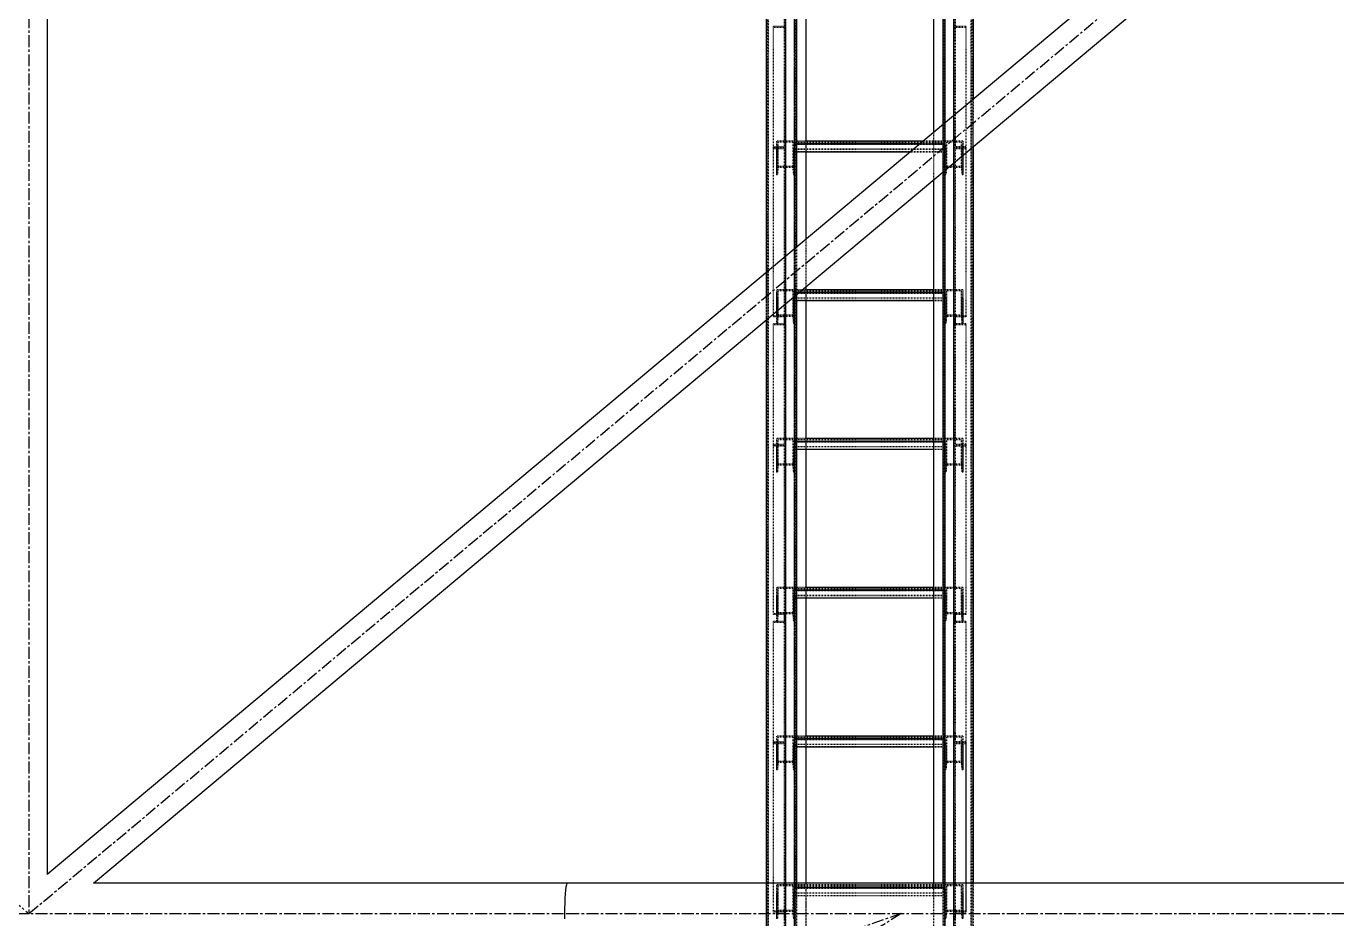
# Model space of a CAD drawing. Header units: millimetres. Extents: x 5143 to 30813, y 232 to 21408.
# Drawn here: x 10095 to 10965, y 4347 to 4940 of the extents above; entities that cross this region are included whole.
import ezdxf

# ---------------------------------------------------------------- set-up
doc = ezdxf.new("R2010")
doc.units = ezdxf.units.MM
doc.header["$LTSCALE"] = 0.25
for name, pattern in [('CENTER', [50.8, 31.75, -6.35, 6.35, -6.35]), ('XKITLINE00', [0]), ('XKITLINE02', [4, 2, -2]), ('XKITLINE03', [6, 3, -1, 1, -1])]:
    doc.linetypes.add(name, pattern=pattern)

msp = doc.modelspace()

# ---------------------------------------------------------------- linework, layer by layer
at = {"color": 1, "linetype": 'XKITLINE03'}
for p, q in [((10599, 4258.02), (10599, 5897.87)), ((10605, 4260.27), (10605, 5900.27)), ((10705, 5900.27), (10705, 4260.27)), ((10710.99, 4258.02), (10711, 5897.87)), ((10599.01, 4939.24), (10599.01, 4859.1)), ((10710.99, 4859.1), (10710.99, 4939.24)), ((10605.02, 4863.63), (10605.02, 4846.74)), ((10605.02, 4861.82), (10705, 4861.82)), ((10705, 4846.74), (10705, 4863.63)), ((10599.01, 4859.1), (10599.01, 4747.27)), ((10710.99, 4747.27), (10710.99, 4859.1)), ((10605.02, 4764.77), (10605.02, 4747.89)), ((10705, 4747.89), (10705, 4764.77)), ((10605.02, 4762.96), (10705, 4762.96)), ((10599.01, 4741.53), (10599.01, 4661.38)), ((10710.99, 4661.38), (10710.99, 4741.53)), ((10599.01, 4661.38), (10599.01, 4549.56)), ((10605.02, 4665.91), (10605.02, 4649.03)), ((10605.02, 4664.1), (10705, 4664.1)), ((10705, 4649.03), (10705, 4665.91)), ((10710.99, 4549.56), (10710.99, 4661.38)), ((10605.02, 4567.05), (10605.02, 4550.17)), ((10605.02, 4565.24), (10705, 4565.24)), ((10705, 4550.17), (10705, 4567.05)), ((10599.01, 4543.81), (10599.01, 4463.67)), ((10710.99, 4463.67), (10710.99, 4543.81)), ((10605.02, 4468.2), (10605.02, 4451.31)), ((10705, 4451.31), (10705, 4468.2)), ((10599.01, 4463.67), (10599.01, 4351.84)), ((10605.02, 4466.39), (10705, 4466.39)), ((10710.99, 4351.84), (10710.99, 4463.67)), ((10605.02, 4369.34), (10605.02, 4352.46)), ((10605.02, 4367.53), (10705, 4367.53)), ((10705, 4352.46), (10705, 4369.34))]:
    msp.add_line(p, q, dxfattribs=at)
at = {"color": 3, "linetype": 'XKITLINE02'}
for p, q in [((10605, 5900.27), (10605, 4257.26)), ((10605.85, 5900.07), (10605.85, 4257.47)), ((10612.5, 5897.39), (10612.5, 4260.15)), ((10704.15, 5898.21), (10704.15, 4257.47)), ((10705, 5898.21), (10705, 4257.26)), ((10586.3, 5888.14), (10586.3, 4204.83)), ((10587.15, 5888.14), (10587.15, 4205.79)), ((10587.68, 5887.3), (10587.69, 4203.68)), ((10604.92, 5887.3), (10604.92, 4186.75)), ((10605.45, 5888.14), (10605.45, 4187.82)), ((10703.7, 5888.14), (10703.69, 4320.34)), ((10704.55, 5888.14), (10704.54, 4258.3)), ((10705.08, 5887.3), (10705.07, 4257.8)), ((10722.31, 5887.3), (10722.31, 4257.8)), ((10722.85, 5888.14), (10722.84, 4258.3)), ((10598.21, 4939.9), (10591.01, 4939.9)), ((10591.01, 4939.9), (10591.01, 4939.24)), ((10591.01, 4939.9), (10591.01, 4859.1)), ((10599.01, 4939.24), (10591.01, 4939.24)), ((10598.21, 4945.83), (10598.21, 4939.9)), ((10598.21, 4945.83), (10598.21, 4859.76)), ((10599.01, 4945.83), (10599.01, 4939.24)), ((10599.01, 4945.83), (10599.01, 4859.1)), ((10710.99, 4945.83), (10710.99, 4859.1)), ((10718.99, 4939.24), (10710.99, 4939.24)), ((10711.79, 4945.83), (10711.79, 4859.76)), ((10718.99, 4939.9), (10711.79, 4939.9)), ((10718.99, 4939.9), (10718.99, 4859.1)), ((10723.69, 4891.44), (10723.69, 4859.66)), ((10697.5, 4869.5), (10697.5, 4837.72)), ((10703.69, 4874.69), (10703.69, 4842.91)), ((10598.21, 4859.76), (10591.01, 4859.76)), ((10593.02, 4863.63), (10593.02, 4858.19)), ((10605.02, 4863.63), (10593.02, 4863.63)), ((10593.02, 4863.63), (10593.02, 4846.74)), ((10594.08, 4862.93), (10593.7, 4858.19)), ((10603.95, 4862.93), (10594.08, 4862.93)), ((10594.08, 4862.93), (10594.08, 4846.05)), ((10599.01, 4865.68), (10598.21, 4865.68)), ((10603.95, 4862.93), (10604.34, 4858.19)), ((10603.95, 4862.93), (10603.95, 4846.05)), ((10605.02, 4863.63), (10605.02, 4858.19)), ((10605.02, 4863.63), (10605.02, 4846.74)), ((10605.02, 4863.63), (10605.02, 4856.38)), ((10612.5, 4863.63), (10605.02, 4863.63)), ((10705, 4862.77), (10605.02, 4862.77)), ((10612.5, 4861.82), (10605.02, 4861.82)), ((10705, 4861.29), (10605.02, 4861.29)), ((10705, 4861.82), (10688.32, 4861.82)), ((10705, 4863.63), (10690.48, 4863.63)), ((10705, 4863.63), (10705, 4846.74)), ((10717, 4863.63), (10705, 4863.63)), ((10705, 4863.63), (10705, 4856.38)), ((10705, 4862.4), (10705, 4858.19)), ((10706.06, 4862.93), (10705.68, 4858.19)), ((10706.06, 4862.93), (10706.06, 4846.05)), ((10715.93, 4862.93), (10706.06, 4862.93)), ((10710.99, 4865.68), (10710.99, 4859.1)), ((10711.79, 4865.68), (10710.99, 4865.68)), ((10711.79, 4865.68), (10711.79, 4859.76)), ((10718.99, 4859.76), (10711.79, 4859.76)), ((10715.93, 4862.93), (10715.93, 4846.05)), ((10715.93, 4862.93), (10716.32, 4858.19)), ((10717, 4863.63), (10717, 4846.74)), ((10717, 4862.76), (10717, 4858.19)), ((10718.99, 4859.76), (10718.99, 4859.1)), ((10599.01, 4859.1), (10591.01, 4859.1)), ((10591.01, 4859.1), (10591.01, 4858.61)), ((10599.01, 4859.1), (10591.01, 4859.1)), ((10591.01, 4859.1), (10591.01, 4746.78)), ((10598.21, 4858.61), (10591.01, 4858.61)), ((10593.7, 4858.19), (10593.02, 4858.19)), ((10593.02, 4858.19), (10593.02, 4841.31)), ((10593.7, 4858.19), (10593.7, 4841.31)), ((10598.21, 4858.61), (10598.21, 4854.19)), ((10598.21, 4858.61), (10598.21, 4742.36)), ((10599.01, 4854.19), (10598.21, 4854.19)), ((10599.01, 4859.1), (10599.01, 4854.19)), ((10599.01, 4859.1), (10599.01, 4742.36)), ((10605.02, 4858.19), (10604.34, 4858.19)), ((10604.34, 4858.19), (10604.34, 4841.31)), ((10605.02, 4858.19), (10605.02, 4841.31)), ((10705, 4858.19), (10605.02, 4858.19)), ((10705, 4858.09), (10605.02, 4858.09)), ((10705, 4856.48), (10605.02, 4856.48)), ((10612.5, 4856.38), (10605.02, 4856.38)), ((10705, 4856.38), (10681.83, 4856.38)), ((10705, 4858.19), (10705, 4841.31)), ((10705.68, 4858.19), (10705, 4858.19)), ((10705.68, 4858.19), (10705.68, 4841.31)), ((10718.99, 4859.1), (10710.99, 4859.1)), ((10710.99, 4859.1), (10710.99, 4742.36)), ((10718.99, 4859.1), (10710.99, 4859.1)), ((10711.79, 4854.19), (10710.99, 4854.19)), ((10711.79, 4858.61), (10711.79, 4742.36)), ((10718.99, 4858.61), (10711.79, 4858.61)), ((10716.32, 4858.19), (10716.32, 4841.31)), ((10717, 4858.19), (10716.32, 4858.19)), ((10717, 4858.19), (10717, 4841.31)), ((10718.99, 4859.1), (10718.99, 4746.78)), ((10593.02, 4846.74), (10593.02, 4841.31)), ((10605.02, 4846.74), (10593.02, 4846.74)), ((10594.08, 4846.05), (10593.7, 4841.31)), ((10603.95, 4846.05), (10594.08, 4846.05)), ((10603.95, 4846.05), (10604.34, 4841.31)), ((10605.02, 4846.74), (10605.02, 4841.31)), ((10705, 4846.74), (10705, 4841.31)), ((10717, 4846.74), (10705, 4846.74)), ((10706.06, 4846.05), (10705.68, 4841.31)), ((10715.93, 4846.05), (10706.06, 4846.05)), ((10715.93, 4846.05), (10716.32, 4841.31)), ((10717, 4846.74), (10717, 4841.31)), ((10593.7, 4841.31), (10593.02, 4841.31)), ((10605.02, 4841.31), (10604.34, 4841.31)), ((10705.68, 4841.31), (10705, 4841.31)), ((10717, 4841.31), (10716.32, 4841.31)), ((10606.3, 4793.14), (10606.3, 4761.36)), ((10612.5, 4798.33), (10612.5, 4766.55)), ((10586.3, 4776.39), (10586.3, 4744.62)), ((10593.02, 4764.77), (10593.02, 4756.91)), ((10605.02, 4764.77), (10593.02, 4764.77)), ((10594.08, 4764.08), (10593.7, 4759.33)), ((10603.95, 4764.08), (10594.08, 4764.08)), ((10594.08, 4764.08), (10594.08, 4747.19)), ((10603.95, 4764.08), (10604.34, 4759.33)), ((10603.95, 4764.08), (10603.95, 4747.19)), ((10605.02, 4764.77), (10605.02, 4759.33)), ((10605.02, 4764.77), (10605.02, 4757.52)), ((10612.5, 4764.77), (10605.02, 4764.77)), ((10605.02, 4764.3), (10605.02, 4747.89)), ((10705, 4763.92), (10605.02, 4763.92)), ((10705, 4764.77), (10697.5, 4764.77)), ((10705, 4764.77), (10705, 4747.89)), ((10705, 4764.77), (10705, 4759.33)), ((10717, 4764.77), (10705, 4764.77)), ((10705, 4764.77), (10705, 4757.52)), ((10706.06, 4764.08), (10705.68, 4759.33)), ((10706.06, 4764.08), (10706.06, 4747.19)), ((10715.93, 4764.08), (10706.06, 4764.08)), ((10715.93, 4764.08), (10715.93, 4747.19)), ((10715.93, 4764.08), (10716.32, 4759.33)), ((10717, 4764.77), (10717, 4747.89)), ((10717, 4764.77), (10717, 4759.33)), ((10593.02, 4763.45), (10593.02, 4747.27)), ((10593.7, 4759.33), (10593.02, 4759.33)), ((10593.02, 4756.91), (10593.02, 4742.45)), ((10593.7, 4759.33), (10593.7, 4742.45)), ((10605.02, 4759.33), (10604.34, 4759.33)), ((10604.34, 4759.33), (10604.34, 4742.45)), ((10612.5, 4762.96), (10605.02, 4762.96)), ((10705, 4762.43), (10605.02, 4762.43)), ((10605.02, 4759.33), (10605.02, 4742.45)), ((10705, 4759.33), (10605.02, 4759.33)), ((10705, 4759.23), (10605.02, 4759.23)), ((10705, 4757.63), (10605.02, 4757.63)), ((10612.5, 4757.52), (10605.02, 4757.52)), ((10705, 4762.96), (10697.5, 4762.96)), ((10705, 4757.52), (10697.5, 4757.52)), ((10705, 4759.33), (10705, 4742.45)), ((10705.68, 4759.33), (10705, 4759.33)), ((10705.68, 4759.33), (10705.68, 4742.45)), ((10716.32, 4759.33), (10716.32, 4742.45)), ((10717, 4759.33), (10716.32, 4759.33)), ((10717, 4759.33), (10717, 4742.45)), ((10599.01, 4747.27), (10591.01, 4747.27)), ((10598.21, 4746.78), (10591.01, 4746.78)), ((10605.02, 4747.89), (10593.02, 4747.89)), ((10594.08, 4747.19), (10593.7, 4742.45)), ((10603.95, 4747.19), (10594.08, 4747.19)), ((10599.01, 4748.11), (10598.21, 4748.11)), ((10598.21, 4748.11), (10598.21, 4742.19)), ((10598.21, 4748.11), (10598.21, 4662.04)), ((10599.01, 4748.11), (10599.01, 4741.53)), ((10599.01, 4748.11), (10599.01, 4661.38)), ((10603.95, 4747.19), (10604.34, 4742.45)), ((10605.02, 4747.89), (10605.02, 4742.45)), ((10705, 4747.89), (10705, 4742.45)), ((10717, 4747.89), (10705, 4747.89)), ((10706.06, 4747.19), (10705.68, 4742.45)), ((10715.93, 4747.19), (10706.06, 4747.19)), ((10710.99, 4748.11), (10710.99, 4661.38)), ((10711.79, 4748.11), (10710.99, 4748.11)), ((10710.99, 4747.27), (10710.99, 4742.36)), ((10718.99, 4747.27), (10710.99, 4747.27)), ((10711.79, 4748.11), (10711.79, 4662.04)), ((10711.79, 4746.78), (10711.79, 4742.36)), ((10718.99, 4746.78), (10711.79, 4746.78)), ((10715.93, 4747.19), (10716.32, 4742.45)), ((10717, 4747.89), (10717, 4742.45)), ((10718.99, 4747.27), (10718.99, 4746.78)), ((10598.21, 4742.19), (10591.01, 4742.19)), ((10591.01, 4742.19), (10591.01, 4741.53)), ((10591.01, 4742.19), (10591.01, 4661.38)), ((10599.01, 4741.53), (10591.01, 4741.53)), ((10593.7, 4742.45), (10593.02, 4742.45)), ((10599.01, 4742.36), (10598.21, 4742.36)), ((10605.02, 4742.45), (10604.34, 4742.45)), ((10705.68, 4742.45), (10705, 4742.45)), ((10711.79, 4742.36), (10710.99, 4742.36)), ((10718.99, 4741.53), (10710.99, 4741.53)), ((10718.99, 4742.19), (10711.79, 4742.19)), ((10717, 4742.45), (10716.32, 4742.45)), ((10718.99, 4742.19), (10718.99, 4661.38)), ((10599.01, 4667.97), (10598.21, 4667.97)), ((10710.99, 4667.97), (10710.99, 4661.38)), ((10711.79, 4667.97), (10710.99, 4667.97)), ((10711.79, 4667.97), (10711.79, 4662.04)), ((10598.21, 4662.04), (10591.01, 4662.04)), ((10599.01, 4661.38), (10591.01, 4661.38)), ((10591.01, 4661.38), (10591.01, 4660.89)), ((10599.01, 4661.38), (10591.01, 4661.38)), ((10591.01, 4661.38), (10591.01, 4549.07)), ((10598.21, 4660.89), (10591.01, 4660.89)), ((10593.02, 4665.91), (10593.02, 4660.47)), ((10605.02, 4665.91), (10593.02, 4665.91)), ((10593.02, 4665.91), (10593.02, 4649.03)), ((10593.7, 4660.47), (10593.02, 4660.47)), ((10593.02, 4660.47), (10593.02, 4643.59)), ((10594.08, 4665.22), (10593.7, 4660.47)), ((10593.7, 4660.47), (10593.7, 4643.59)), ((10603.95, 4665.22), (10594.08, 4665.22)), ((10594.08, 4665.22), (10594.08, 4648.34)), ((10598.21, 4660.89), (10598.21, 4656.47)), ((10598.21, 4660.89), (10598.21, 4544.65)), ((10599.01, 4661.38), (10599.01, 4544.65)), ((10603.95, 4665.22), (10604.34, 4660.47)), ((10603.95, 4665.22), (10603.95, 4648.34)), ((10605.02, 4660.47), (10604.34, 4660.47)), ((10604.34, 4660.47), (10604.34, 4643.59)), ((10605.02, 4665.91), (10605.02, 4660.47)), ((10605.02, 4665.91), (10605.02, 4649.03)), ((10605.02, 4665.91), (10605.02, 4658.67)), ((10612.5, 4665.91), (10605.02, 4665.91)), ((10705, 4665.06), (10605.02, 4665.06)), ((10612.5, 4664.1), (10605.02, 4664.1)), ((10705, 4663.57), (10605.02, 4663.57)), ((10605.02, 4660.47), (10605.02, 4643.59)), ((10705, 4660.47), (10605.02, 4660.47)), ((10705, 4660.37), (10605.02, 4660.37)), ((10705, 4665.91), (10697.5, 4665.91)), ((10705, 4664.1), (10697.5, 4664.1)), ((10705, 4665.91), (10705, 4649.03)), ((10705, 4665.91), (10705, 4660.47)), ((10717, 4665.91), (10705, 4665.91)), ((10705, 4665.91), (10705, 4658.67)), ((10705, 4660.47), (10705, 4643.59)), ((10705.68, 4660.47), (10705, 4660.47)), ((10706.06, 4665.22), (10705.68, 4660.47)), ((10705.68, 4660.47), (10705.68, 4643.59)), ((10706.06, 4665.22), (10706.06, 4648.34)), ((10715.93, 4665.22), (10706.06, 4665.22)), ((10718.99, 4661.38), (10710.99, 4661.38)), ((10710.99, 4661.38), (10710.99, 4544.65)), ((10718.99, 4661.38), (10710.99, 4661.38)), ((10718.99, 4662.04), (10711.79, 4662.04)), ((10711.79, 4660.89), (10711.79, 4544.65)), ((10718.99, 4660.89), (10711.79, 4660.89)), ((10715.93, 4665.22), (10715.93, 4648.34)), ((10715.93, 4665.22), (10716.32, 4660.47)), ((10716.32, 4660.47), (10716.32, 4643.59)), ((10717, 4660.47), (10716.32, 4660.47)), ((10717, 4665.91), (10717, 4649.03)), ((10717, 4665.91), (10717, 4660.47)), ((10717, 4660.47), (10717, 4643.59)), ((10718.99, 4662.04), (10718.99, 4661.38)), ((10718.99, 4661.38), (10718.99, 4549.07)), ((10599.01, 4656.47), (10598.21, 4656.47)), ((10705, 4658.77), (10605.02, 4658.77)), ((10612.5, 4658.67), (10605.02, 4658.67)), ((10705, 4658.67), (10697.5, 4658.67)), ((10711.79, 4656.47), (10710.99, 4656.47)), ((10593.02, 4649.03), (10593.02, 4643.59)), ((10605.02, 4649.03), (10593.02, 4649.03)), ((10593.7, 4643.59), (10593.02, 4643.59)), ((10594.08, 4648.34), (10593.7, 4643.59)), ((10603.95, 4648.34), (10594.08, 4648.34)), ((10599.01, 4649.03), (10599.01, 4549.56)), ((10603.95, 4648.34), (10604.34, 4643.59)), ((10605.02, 4643.59), (10604.34, 4643.59)), ((10605.02, 4649.03), (10605.02, 4643.59)), ((10705, 4649.03), (10705, 4643.59)), ((10717, 4649.03), (10705, 4649.03)), ((10705.68, 4643.59), (10705, 4643.59)), ((10706.06, 4648.34), (10705.68, 4643.59)), ((10715.93, 4648.34), (10706.06, 4648.34)), ((10715.93, 4648.34), (10716.32, 4643.59)), ((10717, 4643.59), (10716.32, 4643.59)), ((10717, 4649.03), (10717, 4643.59)), ((10593.02, 4567.05), (10593.02, 4561.62)), ((10605.02, 4567.05), (10593.02, 4567.05)), ((10593.02, 4567.05), (10593.02, 4549.56)), ((10594.08, 4566.36), (10593.7, 4561.62)), ((10603.95, 4566.36), (10594.08, 4566.36)), ((10594.08, 4566.36), (10594.08, 4549.48)), ((10603.95, 4566.36), (10604.34, 4561.62)), ((10603.95, 4566.36), (10603.95, 4549.48)), ((10605.02, 4567.05), (10605.02, 4559.81)), ((10612.5, 4567.05), (10605.02, 4567.05)), ((10605.02, 4567.05), (10605.02, 4561.62)), ((10605.02, 4567.05), (10605.02, 4550.17)), ((10705, 4566.2), (10605.02, 4566.2)), ((10612.5, 4565.24), (10605.02, 4565.24)), ((10705, 4564.71), (10605.02, 4564.71)), ((10705, 4567.05), (10697.5, 4567.05)), ((10705, 4565.24), (10697.5, 4565.24)), ((10705, 4567.05), (10705, 4559.81)), ((10705, 4567.05), (10705, 4550.17)), ((10705, 4567.05), (10705, 4561.62)), ((10717, 4567.05), (10705, 4567.05)), ((10706.06, 4566.36), (10705.68, 4561.62)), ((10706.06, 4566.36), (10706.06, 4549.48)), ((10715.93, 4566.36), (10706.06, 4566.36)), ((10715.93, 4566.36), (10715.93, 4549.48)), ((10715.93, 4566.36), (10716.32, 4561.62)), ((10717, 4567.05), (10717, 4550.17)), ((10717, 4567.05), (10717, 4561.62)), ((10593.7, 4561.62), (10593.02, 4561.62)), ((10593.02, 4561.62), (10593.02, 4544.73)), ((10593.7, 4561.62), (10593.7, 4544.73)), ((10605.02, 4561.62), (10604.34, 4561.62)), ((10604.34, 4561.62), (10604.34, 4544.73)), ((10705, 4561.62), (10605.02, 4561.62)), ((10605.02, 4561.62), (10605.02, 4544.73)), ((10705, 4561.51), (10605.02, 4561.51)), ((10705, 4559.91), (10605.02, 4559.91)), ((10612.5, 4559.81), (10605.02, 4559.81)), ((10705, 4559.81), (10697.5, 4559.81)), ((10705, 4561.62), (10705, 4544.73)), ((10705.68, 4561.62), (10705, 4561.62)), ((10705.68, 4561.62), (10705.68, 4544.73)), ((10716.32, 4561.62), (10716.32, 4544.73)), ((10717, 4561.62), (10716.32, 4561.62)), ((10717, 4561.62), (10717, 4544.73)), ((10599.01, 4549.56), (10591.01, 4549.56)), ((10598.21, 4549.07), (10591.01, 4549.07)), ((10605.02, 4550.17), (10593.02, 4550.17)), ((10594.08, 4549.48), (10593.7, 4544.73)), ((10603.95, 4549.48), (10594.08, 4549.48)), ((10599.01, 4550.4), (10598.21, 4550.4)), ((10598.21, 4550.4), (10598.21, 4544.47)), ((10598.21, 4550.4), (10598.21, 4464.33)), ((10599.01, 4550.4), (10599.01, 4543.81)), ((10599.01, 4550.4), (10599.01, 4463.67)), ((10603.95, 4549.48), (10604.34, 4544.73)), ((10605.02, 4550.17), (10605.02, 4544.73)), ((10705, 4550.17), (10705, 4544.73)), ((10717, 4550.17), (10705, 4550.17)), ((10706.06, 4549.48), (10705.68, 4544.73)), ((10715.93, 4549.48), (10706.06, 4549.48)), ((10710.99, 4550.4), (10710.99, 4463.67)), ((10711.79, 4550.4), (10710.99, 4550.4)), ((10710.99, 4549.56), (10710.99, 4544.65)), ((10718.99, 4549.56), (10710.99, 4549.56)), ((10711.79, 4550.4), (10711.79, 4464.33)), ((10711.79, 4549.07), (10711.79, 4544.65)), ((10718.99, 4549.07), (10711.79, 4549.07)), ((10715.93, 4549.48), (10716.32, 4544.73)), ((10717, 4550.17), (10717, 4544.73)), ((10718.99, 4549.56), (10718.99, 4549.07)), ((10598.21, 4544.47), (10591.01, 4544.47)), ((10591.01, 4544.47), (10591.01, 4543.81)), ((10591.01, 4544.47), (10591.01, 4463.67)), ((10599.01, 4543.81), (10591.01, 4543.81)), ((10593.7, 4544.73), (10593.02, 4544.73)), ((10599.01, 4544.65), (10598.21, 4544.65)), ((10605.02, 4544.73), (10604.34, 4544.73)), ((10705.68, 4544.73), (10705, 4544.73)), ((10711.79, 4544.65), (10710.99, 4544.65)), ((10718.99, 4543.81), (10710.99, 4543.81)), ((10718.99, 4544.47), (10711.79, 4544.47)), ((10717, 4544.73), (10716.32, 4544.73)), ((10718.99, 4544.47), (10718.99, 4463.67)), ((10593.02, 4468.2), (10593.02, 4462.76)), ((10605.02, 4468.2), (10593.02, 4468.2)), ((10593.02, 4468.2), (10593.02, 4451.31)), ((10594.08, 4467.5), (10593.7, 4462.76)), ((10603.95, 4467.5), (10594.08, 4467.5)), ((10594.08, 4467.5), (10594.08, 4450.62)), ((10599.01, 4470.25), (10598.21, 4470.25)), ((10603.95, 4467.5), (10604.34, 4462.76)), ((10603.95, 4467.5), (10603.95, 4450.62)), ((10605.02, 4468.2), (10605.02, 4460.95)), ((10612.5, 4468.2), (10605.02, 4468.2)), ((10605.02, 4468.2), (10605.02, 4462.76)), ((10605.02, 4468.2), (10605.02, 4451.31)), ((10705, 4468.2), (10697.5, 4468.2)), ((10705, 4468.2), (10705, 4460.95)), ((10705, 4468.2), (10705, 4451.31)), ((10705, 4468.2), (10705, 4462.76)), ((10717, 4468.2), (10705, 4468.2)), ((10706.06, 4467.5), (10705.68, 4462.76)), ((10706.06, 4467.5), (10706.06, 4450.62)), ((10715.93, 4467.5), (10706.06, 4467.5)), ((10710.99, 4470.25), (10710.99, 4463.67)), ((10711.79, 4470.25), (10710.99, 4470.25)), ((10711.79, 4470.25), (10711.79, 4464.33)), ((10715.93, 4467.5), (10715.93, 4450.62)), ((10715.93, 4467.5), (10716.32, 4462.76)), ((10717, 4468.2), (10717, 4451.31)), ((10717, 4468.2), (10717, 4462.76)), ((10598.21, 4464.33), (10591.01, 4464.33)), ((10591.01, 4463.67), (10591.01, 4463.18)), ((10599.01, 4463.67), (10591.01, 4463.67)), ((10591.01, 4463.67), (10591.01, 4351.35)), ((10599.01, 4463.67), (10591.01, 4463.67)), ((10598.21, 4463.18), (10591.01, 4463.18)), ((10593.7, 4462.76), (10593.02, 4462.76)), ((10593.02, 4462.76), (10593.02, 4445.88)), ((10593.7, 4462.76), (10593.7, 4445.88)), ((10598.21, 4463.18), (10598.21, 4458.76)), ((10598.21, 4463.18), (10598.21, 4346.93)), ((10599.01, 4458.76), (10598.21, 4458.76)), ((10599.01, 4463.67), (10599.01, 4458.76)), ((10599.01, 4463.67), (10599.01, 4346.93)), ((10605.02, 4462.76), (10604.34, 4462.76)), ((10604.34, 4462.76), (10604.34, 4445.88)), ((10705, 4467.34), (10605.02, 4467.34)), ((10612.5, 4466.39), (10605.02, 4466.39)), ((10705, 4465.86), (10605.02, 4465.86)), ((10705, 4462.76), (10605.02, 4462.76)), ((10605.02, 4462.76), (10605.02, 4445.88)), ((10705, 4462.66), (10605.02, 4462.66)), ((10705, 4461.05), (10605.02, 4461.05)), ((10612.5, 4460.95), (10605.02, 4460.95)), ((10705, 4466.39), (10697.5, 4466.39)), ((10705, 4460.95), (10697.5, 4460.95)), ((10705, 4462.76), (10705, 4445.88)), ((10705.68, 4462.76), (10705, 4462.76)), ((10705.68, 4462.76), (10705.68, 4445.88)), ((10718.99, 4463.67), (10710.99, 4463.67)), ((10710.99, 4463.67), (10710.99, 4346.93)), ((10718.99, 4463.67), (10710.99, 4463.67)), ((10711.79, 4458.76), (10710.99, 4458.76)), ((10718.99, 4464.33), (10711.79, 4464.33)), ((10711.79, 4463.18), (10711.79, 4346.93)), ((10718.99, 4463.18), (10711.79, 4463.18)), ((10716.32, 4462.76), (10716.32, 4445.88)), ((10717, 4462.76), (10716.32, 4462.76)), ((10717, 4462.76), (10717, 4445.88)), ((10718.99, 4464.33), (10718.99, 4463.67)), ((10718.99, 4463.67), (10718.99, 4351.35)), ((10718.99, 4463.18), (10718.99, 4351.35)), ((10593.02, 4451.31), (10593.02, 4445.88)), ((10605.02, 4451.31), (10593.02, 4451.31)), ((10594.08, 4450.62), (10593.7, 4445.88)), ((10603.95, 4450.62), (10594.08, 4450.62)), ((10603.95, 4450.62), (10604.34, 4445.88)), ((10605.02, 4451.31), (10605.02, 4445.88)), ((10705, 4451.31), (10705, 4445.88)), ((10717, 4451.31), (10705, 4451.31)), ((10706.06, 4450.62), (10705.68, 4445.88)), ((10715.93, 4450.62), (10706.06, 4450.62)), ((10715.93, 4450.62), (10716.32, 4445.88)), ((10717, 4451.31), (10717, 4445.88)), ((10593.7, 4445.88), (10593.02, 4445.88)), ((10605.02, 4445.88), (10604.34, 4445.88)), ((10705.68, 4445.88), (10705, 4445.88)), ((10717, 4445.88), (10716.32, 4445.88)), ((10586.3, 4370.57), (10586.3, 4307.64)), ((10593.02, 4369.34), (10593.02, 4363.9)), ((10605.02, 4369.34), (10593.02, 4369.34)), ((10593.02, 4369.34), (10593.02, 4352.46)), ((10593.7, 4363.9), (10593.02, 4363.9)), ((10593.02, 4363.9), (10593.02, 4347.02)), ((10594.08, 4368.65), (10593.7, 4363.9)), ((10593.7, 4363.9), (10593.7, 4347.02)), ((10603.95, 4368.65), (10594.08, 4368.65)), ((10594.08, 4368.65), (10594.08, 4351.76)), ((10603.95, 4368.65), (10604.34, 4363.9)), ((10603.95, 4368.65), (10603.95, 4351.76)), ((10605.02, 4363.9), (10604.34, 4363.9)), ((10604.34, 4363.9), (10604.34, 4347.02)), ((10605.02, 4369.34), (10605.02, 4363.9)), ((10605.02, 4369.34), (10605.02, 4352.46)), ((10605.02, 4369.34), (10605.02, 4362.09)), ((10705, 4369.34), (10605.02, 4369.34)), ((10705, 4368.49), (10605.02, 4368.49)), ((10705, 4367.53), (10605.02, 4367.53)), ((10705, 4367), (10605.02, 4367)), ((10605.02, 4363.9), (10605.02, 4347.02)), ((10705, 4363.9), (10605.02, 4363.9)), ((10705, 4363.8), (10605.02, 4363.8)), ((10606.3, 4370.57), (10606.3, 4294.24)), ((10612.5, 4370.57), (10612.5, 4257.39)), ((10697.5, 4370.57), (10697.5, 4257.26)), ((10705, 4369.34), (10705, 4352.46)), ((10705, 4369.34), (10705, 4363.9)), ((10717, 4369.34), (10705, 4369.34)), ((10705, 4369.34), (10705, 4362.09)), ((10705, 4363.9), (10705, 4347.02)), ((10705.68, 4363.9), (10705, 4363.9)), ((10706.06, 4368.65), (10705.68, 4363.9)), ((10705.68, 4363.9), (10705.68, 4347.02)), ((10706.06, 4368.65), (10706.06, 4351.76)), ((10715.93, 4368.65), (10706.06, 4368.65)), ((10715.93, 4368.65), (10715.93, 4351.76)), ((10715.93, 4368.65), (10716.32, 4363.9)), ((10716.32, 4363.9), (10716.32, 4347.02)), ((10717, 4363.9), (10716.32, 4363.9)), ((10717, 4369.34), (10717, 4352.46)), ((10717, 4369.34), (10717, 4363.9)), ((10717, 4363.9), (10717, 4347.02)), ((10723.69, 4370.57), (10723.69, 4258.3)), ((10705, 4362.2), (10605.02, 4362.2)), ((10705, 4362.09), (10605.02, 4362.09)), ((10599.01, 4351.84), (10591.01, 4351.84)), ((10598.21, 4351.35), (10591.01, 4351.35)), ((10593.02, 4352.46), (10593.02, 4347.02)), ((10605.02, 4352.46), (10593.02, 4352.46)), ((10593.7, 4347.02), (10593.02, 4347.02)), ((10594.08, 4351.76), (10593.7, 4347.02)), ((10603.95, 4351.76), (10594.08, 4351.76)), ((10599.01, 4352.68), (10598.21, 4352.68)), ((10598.21, 4352.68), (10598.21, 4346.76)), ((10598.21, 4352.68), (10598.21, 4266.61)), ((10599.01, 4346.93), (10598.21, 4346.93)), ((10599.01, 4352.68), (10599.01, 4343.74)), ((10599.01, 4352.68), (10599.01, 4265.95)), ((10603.95, 4351.76), (10604.34, 4347.02)), ((10605.02, 4347.02), (10604.34, 4347.02)), ((10605.02, 4352.46), (10605.02, 4347.02)), ((10705, 4352.46), (10705, 4347.02)), ((10717, 4352.46), (10705, 4352.46)), ((10705.68, 4347.02), (10705, 4347.02)), ((10706.06, 4351.76), (10705.68, 4347.02)), ((10715.93, 4351.76), (10706.06, 4351.76)), ((10710.99, 4352.68), (10710.99, 4265.95)), ((10711.79, 4352.68), (10710.99, 4352.68)), ((10718.99, 4351.84), (10710.99, 4351.84)), ((10711.79, 4346.93), (10710.99, 4346.93)), ((10711.79, 4352.68), (10711.79, 4266.61)), ((10711.79, 4351.35), (10711.79, 4346.93)), ((10718.99, 4351.35), (10711.79, 4351.35)), ((10715.93, 4351.76), (10716.32, 4347.02)), ((10717, 4347.02), (10716.32, 4347.02)), ((10717, 4352.46), (10717, 4347.02))]:
    msp.add_line(p, q, dxfattribs=at)
at = {"color": 8, "linetype": 'CENTER'}
for p, q in [((8366.94, 5810.27), (10096.38, 4350.27)), ((10096.38, 4350.27), (11840, 5810.27)), ((10096.38, 5810.27), (10096.38, 4350.27)), ((9008.64, 4350.27), (10454.11, 4350.27)), ((10676.04, 4350.27), (10385.47, 4170.27)), ((10676.04, 4350.27), (10437.62, 4267.77)), ((10454.12, 4350.27), (11840, 4350.27))]:
    msp.add_line(p, q, dxfattribs=at)
at = {"color": 8, "linetype": 'XKITLINE00'}
for p, q in [((10108.56, 5784.19), (10108.56, 4376.36)), ((11763.8, 5762.36), (10108.5, 4376.31)), ((11763.8, 5730.58), (10139.3, 4370.33)), ((10454.12, 4370.57), (10139.6, 4370.57)), ((10452.7, 4363.32), (10452.51, 4360.42)), ((10452.92, 4365.83), (10452.7, 4363.32)), ((10453.19, 4367.86), (10452.92, 4365.83)), ((10453.48, 4369.35), (10453.19, 4367.86)), ((10453.8, 4370.27), (10453.48, 4369.35)), ((10453.79, 4370.27), (10453.48, 4369.35)), ((10454.12, 4370.57), (10453.79, 4370.27)), ((10454.12, 4370.57), (10453.8, 4370.27)), ((11718.31, 4370.57), (10454.12, 4370.57)), ((10452.37, 4357.22), (10452.29, 4353.8)), ((10452.51, 4360.42), (10452.37, 4357.22)), ((10452.29, 4353.8), (10452.26, 4350.27)), ((10452.26, 4350.27), (10452.29, 4346.75))]:
    msp.add_line(p, q, dxfattribs=at)
at = {"color": 7, "linetype": 'XKITLINE00'}
for p, q in [((10586.3, 5384.16), (10586.3, 4776.39)), ((10606.3, 5367.41), (10606.3, 4793.14)), ((10612.5, 5362.22), (10612.5, 4798.33)), ((10697.5, 5291.05), (10697.5, 4869.5)), ((10703.69, 5285.86), (10703.69, 4874.69)), ((10723.69, 5269.11), (10723.69, 4891.44)), ((10690.48, 4863.63), (10612.5, 4863.63)), ((10688.32, 4861.82), (10612.5, 4861.82)), ((10723.69, 4859.66), (10723.69, 4370.57)), ((10681.83, 4856.38), (10612.5, 4856.38)), ((10703.69, 4842.91), (10703.69, 4370.57)), ((10697.5, 4837.72), (10697.5, 4370.57)), ((10612.5, 4766.55), (10612.5, 4370.57)), ((10697.5, 4764.77), (10612.5, 4764.77)), ((10606.3, 4761.36), (10606.3, 4370.57)), ((10697.5, 4762.96), (10612.5, 4762.96)), ((10697.5, 4757.52), (10612.5, 4757.52)), ((10586.3, 4744.62), (10586.3, 4370.57)), ((10697.5, 4665.91), (10612.5, 4665.91)), ((10697.5, 4664.1), (10612.5, 4664.1)), ((10697.5, 4658.67), (10612.5, 4658.67)), ((10697.5, 4567.05), (10612.5, 4567.05)), ((10697.5, 4565.24), (10612.5, 4565.24)), ((10697.5, 4559.81), (10612.5, 4559.81)), ((10697.5, 4468.2), (10612.5, 4468.2)), ((10697.5, 4466.39), (10612.5, 4466.39)), ((10697.5, 4460.95), (10612.5, 4460.95))]:
    msp.add_line(p, q, dxfattribs=at)
at = {"color": 1, "linetype": 'XKITLINE00'}
for centre in [(10599.01, 4939.24), (10710.99, 4939.24), (10605.02, 4863.63), (10605.02, 4861.82), (10705, 4863.63), (10705, 4861.82), (10599.01, 4859.1), (10599.01, 4859.1), (10710.99, 4859.1), (10710.99, 4859.1), (10605.02, 4846.74), (10705, 4846.74), (10605.02, 4764.77), (10705, 4764.77), (10605.02, 4762.96), (10705, 4762.96), (10599.01, 4747.27), (10605.02, 4747.89), (10705, 4747.89), (10710.99, 4747.27), (10599.01, 4741.53), (10710.99, 4741.53), (10599.01, 4661.38), (10599.01, 4661.38), (10605.02, 4665.91), (10605.02, 4664.1), (10705, 4665.91), (10705, 4664.1), (10710.99, 4661.38), (10710.99, 4661.38), (10605.02, 4649.03), (10705, 4649.03), (10605.02, 4567.05), (10605.02, 4565.24), (10705, 4567.05), (10705, 4565.24), (10599.01, 4549.56), (10605.02, 4550.17), (10705, 4550.17), (10710.99, 4549.56), (10599.01, 4543.81), (10710.99, 4543.81), (10605.02, 4468.2), (10705, 4468.2), (10599.01, 4463.67), (10599.01, 4463.67), (10605.02, 4466.39), (10705, 4466.39), (10710.99, 4463.67), (10710.99, 4463.67), (10605.02, 4451.31), (10705, 4451.31), (10605.02, 4369.34), (10605.02, 4367.53), (10705, 4369.34), (10705, 4367.53), (10599.01, 4351.84), (10605.02, 4352.46), (10705, 4352.46), (10710.99, 4351.84)]:
    msp.add_circle(centre, 0.05, dxfattribs=at)
at = {"color": 8, "linetype": 'XKITLINE00'}
for centre in [(10096.38, 4350.27), (10096.38, 4350.27), (10096.38, 4350.27), (10454.11, 4350.27), (10454.12, 4350.27), (10676.04, 4350.27), (10676.04, 4350.27)]:
    msp.add_circle(centre, 0.05, dxfattribs=at)

doc.saveas('drawing.dxf')
